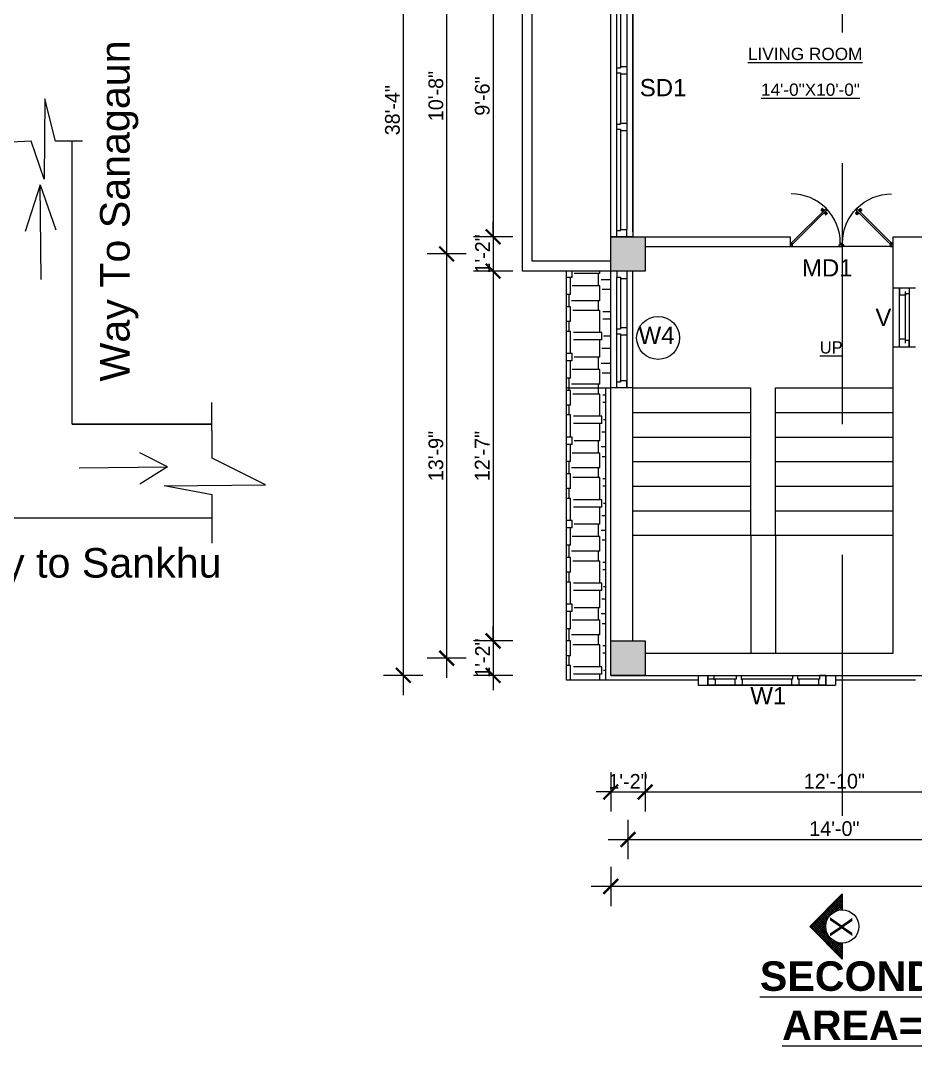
# Model space of a CAD drawing. Header units: inches. Extents: x -2812 to 9774, y -15726 to -746.
# Drawn here: x 3159.6 to 3523.9, y -8785.3 to -8367 of the extents above; entities that cross this region are included whole.
import ezdxf

# ---------------------------------------------------------------- set-up
doc = ezdxf.new("R2010")
doc.units = ezdxf.units.IN
doc.header["$LTSCALE"] = 17
doc.header["$MEASUREMENT"] = 0
doc.linetypes.add('21_FP_00$0$HIDDEN', pattern=[0.375, 0.25, -0.125])
doc.linetypes.add('PHANTOM2', pattern=[1.25, 0.625, -0.125, 0.125, -0.125, 0.125, -0.125])
doc.layers.add('A-Sect-Iden', color=111, linetype='Continuous')
doc.layers.add('RIVER', color=140, linetype='Continuous')
for name, color, linetype, lineweight in [('aa_section_line', 2, 'PHANTOM2', 13), ('DIMENSION', 142, 'Continuous', 13), ('door', 202, 'Continuous', 5), ('DOOR & WIN', 1, 'Continuous', 25), ('OUTLINE', 1, 'Continuous', 25), ('PUERTAS', 7, 'Continuous', 9), ('TEXT', 231, 'Continuous', 20), ('Text 0.200', 122, 'Continuous', 20), ('WINDOW FRAME PLAN', 162, 'Continuous', 18)]:
    doc.layers.add(name, color=color, linetype=linetype, lineweight=lineweight)
doc.styles.add('ARCHITECTURE', font='stylu.ttf')
doc.styles.add('DIMTEXT', font='arial.ttf', dxfattribs={"height": 6})
doc.styles.add('HEADING', font='swissel.ttf')
doc.dimstyles.new('8 SCALE', dxfattribs={"dimscale": 0, "dimtxt": 6, "dimasz": 6, "dimexe": 8, "dimexo": 8, "dimgap": 1.25, "dimtad": 1, "dimdec": 0, "dimzin": 3, "dimdsep": 46, "dimlunit": 4, "dimtxsty": 'ARCHITECTURE', "dimblk": 'ARCHTICK', "dimcen": 8, "dimdle": 8, "dimclrd": 5, "dimclre": 5, "dimclrt": 7, "dimadec": 0, "dimazin": 0, "dimtfac": 0.75, "dimtdec": 0, "dimtix": 1, "dimtmove": 2, "dimatfit": 3, "dimldrblk": 'ARCHTICK', "dimfxl": 8, "dimfxlon": 1, "dimtolj": 1, "dimtzin": 0, "dimlwd": -1, "dimlwe": -1, "dimarcsym": 0})
pattern_1 = [(90, (-5496.587, -7503.508), (-12, 25.5), [6, -5, 7, -3, 9, -4]), (90, (-5497.087, -7497.508), (-12, 25.5), [5, -19, 4, -6]), (90, (-5495.837, -7485.508), (-12, 25.5), [3, -31]), (180, (-5496.587, -7503.5084), (-12, -8.5), [11.5, -36.5]), (180, (-5496.587, -7497.5084), (-12, -8.5), [11.25, -36.75]), (180, (-5496.587, -7492.5084), (-12, -8.5), [10.5, -37.5]), (180, (-5495.837, -7485.5084), (-12, -8.5), [11.5, -36.5]), (180, (-5495.837, -7482.5084), (-12, -8.5), [11.5, -36.5]), (180, (-5496.587, -7473.5084), (-12, -8.5), [11, -37])]

# ---------------------------------------------------------------- blocks, each defined once
blk = doc.blocks.new('2ft6in')
at = {"layer": 'PUERTAS', "color": 2}
for p, q in [((0.84, 2.1), (21.02, 22.28)), ((21.71, 21.6), (1.47, 1.37)), ((18.33, 21.76), (18.31, 21.77)), ((21.71, 21.6), (21.02, 22.28)), ((21.18, 18.9), (21.2, 18.89)), ((0, 2), (0, 0)), ((0.6, 2), (0, 2)), ((1.33, 0), (0, 0)), ((0.6, 1.26), (0.6, 2.04)), ((0.67, 1.26), (0.6, 1.26)), ((0.67, 1.26), (0.67, 2.01)), ((0.67, 1), (0.67, 1.26)), ((1.33, 1), (0.67, 1)), ((1.31, 1.53), (0.79, 2.06)), ((1.36, 1.58), (0.81, 2.12)), ((1.36, 1.58), (1.31, 1.53)), ((1.47, 1.37), (1.31, 1.53)), ((1.33, 0), (1.33, 1)), ((28.67, 0), (28.67, 1)), ((28.67, 1), (29.33, 1)), ((28.67, 0), (30, 0)), ((29.33, 1), (29.33, 2)), ((29.33, 2), (30, 2)), ((30, 0), (30, 2))]:
    blk.add_line(p, q, dxfattribs=at)
at = {"layer": 'PUERTAS', "color": 8}
for p, q in [((18.81, 20.78), (18.04, 21.4)), ((18.86, 20.83), (18.08, 21.46)), ((18.95, 20.92), (18.2, 21.58)), ((18.44, 21.9), (18.31, 21.77)), ((19.07, 21.03), (18.34, 21.72)), ((18.44, 21.9), (18.56, 22.02)), ((18.58, 22.01), (18.56, 22.02)), ((19.3, 21.26), (18.61, 22)), ((19.42, 21.38), (18.75, 22.14)), ((19.51, 21.48), (18.88, 22.26)), ((18.91, 20.27), (19.19, 20.69)), ((19.55, 21.53), (18.93, 22.3)), ((19.13, 20.8), (19.03, 20.9)), ((19.15, 20.82), (19.05, 20.92)), ((19.09, 20.44), (19.25, 20.76)), ((19.19, 20.87), (19.1, 20.96)), ((19.25, 20.93), (19.16, 21.02)), ((19.28, 20.63), (19.32, 20.83)), ((19.4, 21.08), (19.31, 21.17)), ((19.47, 21.15), (19.38, 21.24)), ((19.43, 20.78), (19.4, 20.9)), ((19.51, 21.19), (19.42, 21.28)), ((19.55, 20.91), (19.43, 20.94)), ((19.53, 21.21), (19.44, 21.3)), ((19.7, 21.06), (19.51, 21.01)), ((19.89, 21.24), (19.58, 21.08)), ((20.07, 21.42), (19.64, 21.15)), ((19.69, 19.49), (20.12, 19.76)), ((19.87, 19.67), (20.18, 19.83)), ((20.06, 19.85), (20.25, 19.9)), ((20.21, 20), (20.33, 19.97)), ((20.21, 19.38), (20.83, 18.61)), ((20.23, 19.7), (20.32, 19.61)), ((20.25, 19.72), (20.34, 19.63)), ((20.25, 19.43), (20.88, 18.65)), ((20.29, 19.76), (20.38, 19.67)), ((20.33, 20.13), (20.36, 20.01)), ((20.34, 19.53), (21, 18.77)), ((20.36, 19.83), (20.45, 19.74)), ((20.48, 20.28), (20.44, 20.08)), ((20.46, 19.64), (21.14, 18.91)), ((20.5, 19.98), (20.6, 19.89)), ((20.67, 20.47), (20.51, 20.15)), ((20.85, 20.64), (20.57, 20.22)), ((20.57, 20.04), (20.66, 19.95)), ((20.61, 20.09), (20.7, 19.99)), ((20.63, 20.11), (20.72, 20.01)), ((20.69, 19.87), (21.42, 19.19)), ((20.81, 19.99), (21.56, 19.33)), ((20.9, 20.08), (21.68, 19.45)), ((20.95, 20.13), (21.72, 19.51)), ((21.32, 19.01), (21.2, 18.89)), ((21.32, 19.01), (21.44, 19.14)), ((21.43, 19.15), (21.44, 19.14)), ((0, 0), (30, 0))]:
    blk.add_line(p, q, dxfattribs=at)
at = {"layer": 'PUERTAS', "color": 1}
for p, q in [((18.06, 21.44), (18.48, 21.86)), ((18.74, 20.79), (18.06, 21.34)), ((18.08, 21.51), (18.45, 21.88)), ((18.11, 21.49), (18.08, 21.51)), ((18.82, 22.25), (18.45, 21.88)), ((18.9, 22.28), (18.48, 21.86)), ((18.84, 22.23), (18.82, 22.25)), ((18.83, 20.8), (19.18, 21.15)), ((18.84, 20.21), (19.1, 20.6)), ((18.85, 20.11), (18.84, 20.12)), ((18.92, 20.89), (18.93, 20.88)), ((19.54, 21.59), (18.99, 22.27)), ((19.02, 20.88), (19.24, 21.1)), ((19.12, 20.8), (19.03, 20.89)), ((19.1, 20.7), (19.11, 20.69)), ((19.1, 20.6), (19.1, 20.6)), ((19.11, 20.79), (19.33, 21.01)), ((19.54, 21.5), (19.18, 21.15)), ((19.45, 21.31), (19.24, 21.1)), ((19.55, 21.22), (19.33, 21.01)), ((19.45, 21.41), (19.45, 21.41)), ((19.54, 21.22), (19.45, 21.31)), ((19.53, 19.43), (19.54, 19.42)), ((19.64, 21.23), (19.64, 21.23)), ((19.64, 19.42), (20.02, 19.67)), ((19.74, 21.24), (19.73, 21.23)), ((20.12, 21.49), (19.74, 21.24)), ((20.02, 19.67), (20.03, 19.68)), ((20.12, 19.68), (20.12, 19.68)), ((20.21, 19.69), (20.43, 19.9)), ((20.22, 21.48), (20.22, 21.49)), ((20.22, 19.41), (20.57, 19.76)), ((20.22, 19.69), (20.31, 19.6)), ((20.22, 19.32), (20.76, 18.64)), ((20.31, 19.6), (20.52, 19.81)), ((20.31, 19.5), (20.31, 19.5)), ((20.65, 20.12), (20.43, 19.9)), ((20.74, 20.03), (20.52, 19.81)), ((20.93, 20.11), (20.57, 19.76)), ((20.64, 20.11), (20.73, 20.02)), ((20.66, 20.31), (20.65, 20.31)), ((20.65, 20.21), (20.65, 20.22)), ((20.91, 20.7), (20.66, 20.31)), ((20.84, 20.02), (20.83, 20.03)), ((20.86, 18.63), (21.28, 19.05)), ((20.91, 20.8), (20.91, 20.79)), ((20.91, 18.68), (20.94, 18.66)), ((20.94, 18.66), (21.31, 19.03)), ((21.02, 20.12), (21.7, 19.57)), ((21.7, 19.47), (21.28, 19.05)), ((21.67, 19.4), (21.31, 19.03)), ((21.65, 19.42), (21.67, 19.4))]:
    blk.add_line(p, q, dxfattribs=at)
at = {"layer": 'PUERTAS', "color": 2}
for radius in [0.129, 0.0627]:
    blk.add_circle((0.68, 2.14), radius, dxfattribs=at)
at = {"layer": 'PUERTAS', "color": 8}
blk.add_arc((0.68, 2.14), 28.65, 359.72845, 90.03333, dxfattribs=at)
at = {"layer": 'PUERTAS', "color": 1}
for centre, start, end in [((18.78, 20.84), 231.07637, 315), ((18.89, 20.16), 135, 225), ((18.94, 22.23), 38.92363, 135), ((18.97, 20.93), 225, 315), ((19.16, 20.74), 135, 219.74275), ((19.06, 20.65), 315, 39.74275), ((19.4, 21.36), 315, 45), ((19.49, 21.55), 315, 38.92363), ((19.59, 19.47), 225, 315), ((19.6, 21.18), 50.25725, 135), ((19.68, 21.28), 230.25725, 315), ((20.07, 19.63), 50.25725, 135), ((20.17, 21.44), 45, 135), ((20.16, 19.73), 230.25725, 315), ((20.27, 19.36), 135, 218.92363), ((20.35, 19.55), 135, 225), ((20.7, 20.26), 135, 219.74275), ((20.6, 20.17), 315, 39.74275), ((20.78, 19.98), 45, 135), ((20.82, 18.68), 218.92363, 315), ((20.87, 20.75), 315, 45), ((20.98, 20.07), 51.07637, 135), ((21.65, 19.52), 315, 51.07637)]:
    blk.add_arc(centre, 0.0667, start, end, dxfattribs=at)
blk = doc.blocks.new('*U2796')
at = {"color": 3, "xscale": -1}
blk.add_blockref('2ft6in', (42, 0), dxfattribs=at)
blk = doc.blocks.new('MAIN DLOOR')
at = {"layer": 'door', "color": 3, "yscale": 0.7999999999374268, "zscale": 0.7999999998966563, "rotation": 180}
for p, xscale in [((11264.75, 306.61), 0.7999999999592546), ((11245.55, 306.61), -0.7999999999592546)]:
    blk.add_blockref('*U2796', p, dxfattribs=dict(at, xscale=xscale))
blk = doc.blocks.new('FDFDFDF')
at = {"layer": 'DOOR & WIN'}
for p, q in [((-13510.5, -2586), (-13510.5, -2577)), ((-13510.5, -2586), (-13510.5, -2577)), ((-13486.5, -2586), (-13486.5, -2577))]:
    blk.add_line(p, q, dxfattribs=at)
at = {"layer": 'WINDOW FRAME PLAN'}
for p, q in [((-13510.5, -2579.5), (-13486.5, -2579.5)), ((-13510.5, -2579.5), (-13508, -2579.5)), ((-13488, -2581), (-13509, -2581)), ((-13508, -2579.5), (-13508, -2581)), ((-13508, -2581), (-13507.5, -2581)), ((-13507.5, -2581), (-13507.5, -2583.5)), ((-13489.5, -2581), (-13489.5, -2583.5)), ((-13489, -2581), (-13489.5, -2581)), ((-13486.5, -2579.5), (-13489, -2579.5)), ((-13489, -2579.5), (-13489, -2581)), ((-13486.5, -2583.5), (-13510.5, -2583.5)), ((-13510.5, -2583.5), (-13507.5, -2583.5)), ((-13486.5, -2583.5), (-13489.5, -2583.5))]:
    blk.add_line(p, q, dxfattribs=at)
blk = doc.blocks.new('_ArchTick')
at = {"color": 0, "linetype": 'ByBlock', "const_width": 0.15}
blk.add_lwpolyline([(-0.5, -0.5), (0.5, 0.5)], dxfattribs=at)
blk = doc.blocks.new('*D3119')
at = {"layer": 'Defpoints', "color": 0, "transparency": 16777216}
for p in [(3399.87, -8340.48), (3351.97, -8454.96), (3399.87, -8454.96)]:
    blk.add_point(p, dxfattribs=at)
at = {"layer": 'OUTLINE', "color": 5, "transparency": 16777216}
for p, q in [((3351.97, -8332.48), (3351.97, -8462.96)), ((3359.97, -8340.48), (3343.97, -8340.48)), ((3359.97, -8454.96), (3343.97, -8454.96))]:
    blk.add_line(p, q, dxfattribs=at)
at = {"layer": 'OUTLINE', "color": 5, "transparency": 16777216, "xscale": 6, "yscale": 6, "zscale": 6}
for p, rotation in [((3351.97, -8340.48), 90), ((3351.97, -8454.96), 270)]:
    blk.add_blockref('_ArchTick', p, dxfattribs=dict(at, rotation=rotation))
at = {"layer": 'OUTLINE', "color": 7, "transparency": 16777216, "insert": (3347.61, -8397.72), "char_height": 6, "attachment_point": 5, "rotation": 90, "style": 'ARCHITECTURE'}
blk.add_mtext('\\A1;9\'-6"', dxfattribs=at)
blk = doc.blocks.new('*D3120')
at = {"layer": 'Defpoints', "color": 0, "transparency": 16777216}
for p in [(3399.87, -8454.96), (3351.97, -8468.96), (3399.87, -8468.96)]:
    blk.add_point(p, dxfattribs=at)
at = {"layer": 'OUTLINE', "color": 5, "transparency": 16777216}
for p, q in [((3351.97, -8454.96), (3351.97, -8448.96)), ((3359.97, -8454.96), (3343.97, -8454.96)), ((3351.97, -8454.96), (3351.97, -8468.96)), ((3359.97, -8468.96), (3343.97, -8468.96)), ((3351.97, -8468.96), (3351.97, -8474.96))]:
    blk.add_line(p, q, dxfattribs=at)
at = {"layer": 'OUTLINE', "color": 5, "transparency": 16777216, "xscale": 6, "yscale": 6, "zscale": 6}
for p, rotation in [((3351.97, -8454.96), 270), ((3351.97, -8468.96), 90)]:
    blk.add_blockref('_ArchTick', p, dxfattribs=dict(at, rotation=rotation))
at = {"layer": 'OUTLINE', "color": 7, "transparency": 16777216, "insert": (3347.66, -8461.96), "char_height": 6, "attachment_point": 5, "rotation": 90, "style": 'ARCHITECTURE'}
blk.add_mtext('\\A1;1\'-2"', dxfattribs=at)
blk = doc.blocks.new('*D3121')
at = {"layer": 'Defpoints', "color": 0, "transparency": 16777216}
for p in [(3399.87, -8468.96), (3351.97, -8619.48), (3399.87, -8619.48)]:
    blk.add_point(p, dxfattribs=at)
at = {"layer": 'OUTLINE', "color": 5, "transparency": 16777216}
for p, q in [((3351.97, -8460.96), (3351.97, -8627.48)), ((3359.97, -8468.96), (3343.97, -8468.96)), ((3359.97, -8619.48), (3343.97, -8619.48))]:
    blk.add_line(p, q, dxfattribs=at)
at = {"layer": 'OUTLINE', "color": 5, "transparency": 16777216, "xscale": 6, "yscale": 6, "zscale": 6}
for p, rotation in [((3351.97, -8468.96), 90), ((3351.97, -8619.48), 270)]:
    blk.add_blockref('_ArchTick', p, dxfattribs=dict(at, rotation=rotation))
at = {"layer": 'OUTLINE', "color": 7, "transparency": 16777216, "insert": (3347.51, -8544.22), "char_height": 6, "attachment_point": 5, "rotation": 90, "style": 'ARCHITECTURE'}
blk.add_mtext('\\A1;12\'-7"', dxfattribs=at)
blk = doc.blocks.new('*D3122')
at = {"layer": 'Defpoints', "color": 0, "transparency": 16777216}
for p in [(3399.87, -8619.48), (3351.97, -8633.48), (3399.87, -8633.48)]:
    blk.add_point(p, dxfattribs=at)
at = {"layer": 'OUTLINE', "color": 5, "transparency": 16777216}
for p, q in [((3351.97, -8619.48), (3351.97, -8613.48)), ((3359.97, -8619.48), (3343.97, -8619.48)), ((3351.97, -8619.48), (3351.97, -8633.48)), ((3359.97, -8633.48), (3343.97, -8633.48)), ((3351.97, -8633.48), (3351.97, -8639.48))]:
    blk.add_line(p, q, dxfattribs=at)
at = {"layer": 'OUTLINE', "color": 5, "transparency": 16777216, "xscale": 6, "yscale": 6, "zscale": 6}
for p, rotation in [((3351.97, -8619.48), 270), ((3351.97, -8633.48), 90)]:
    blk.add_blockref('_ArchTick', p, dxfattribs=dict(at, rotation=rotation))
at = {"layer": 'OUTLINE', "color": 7, "transparency": 16777216, "insert": (3347.66, -8626.48), "char_height": 6, "attachment_point": 5, "rotation": 90, "style": 'ARCHITECTURE'}
blk.add_mtext('\\A1;1\'-2"', dxfattribs=at)
blk = doc.blocks.new('*D3123')
at = {"layer": 'Defpoints', "color": 0, "transparency": 16777216}
for p in [(3333.07, -8461.96), (3406.87, -8461.96), (3406.87, -8626.48)]:
    blk.add_point(p, dxfattribs=at)
at = {"layer": 'OUTLINE', "color": 5, "transparency": 16777216}
for p, q in [((3333.07, -8634.48), (3333.07, -8453.96)), ((3341.07, -8461.96), (3325.07, -8461.96)), ((3341.07, -8626.48), (3325.07, -8626.48))]:
    blk.add_line(p, q, dxfattribs=at)
at = {"layer": 'OUTLINE', "color": 5, "transparency": 16777216, "xscale": 6, "yscale": 6, "zscale": 6}
for p, rotation in [((3333.07, -8461.96), 90), ((3333.07, -8626.48), 270)]:
    blk.add_blockref('_ArchTick', p, dxfattribs=dict(at, rotation=rotation))
at = {"layer": 'OUTLINE', "color": 7, "transparency": 16777216, "insert": (3328.71, -8544.22), "char_height": 6, "attachment_point": 5, "rotation": 90, "style": 'ARCHITECTURE'}
blk.add_mtext('\\A1;13\'-9"', dxfattribs=at)
blk = doc.blocks.new('*D3124')
at = {"layer": 'Defpoints', "color": 0, "transparency": 16777216}
for p in [(3333.07, -8333.48), (3406.87, -8333.48), (3406.87, -8461.96)]:
    blk.add_point(p, dxfattribs=at)
at = {"layer": 'OUTLINE', "color": 5, "transparency": 16777216}
for p, q in [((3333.07, -8469.96), (3333.07, -8325.48)), ((3341.07, -8333.48), (3325.07, -8333.48)), ((3341.07, -8461.96), (3325.07, -8461.96))]:
    blk.add_line(p, q, dxfattribs=at)
at = {"layer": 'OUTLINE', "color": 5, "transparency": 16777216, "xscale": 6, "yscale": 6, "zscale": 6}
for p, rotation in [((3333.07, -8333.48), 90), ((3333.07, -8461.96), 270)]:
    blk.add_blockref('_ArchTick', p, dxfattribs=dict(at, rotation=rotation))
at = {"layer": 'OUTLINE', "color": 7, "transparency": 16777216, "insert": (3328.7, -8397.72), "char_height": 6, "attachment_point": 5, "rotation": 90, "style": 'ARCHITECTURE'}
blk.add_mtext('\\A1;10\'-8"', dxfattribs=at)
blk = doc.blocks.new('*D3126')
at = {"layer": 'Defpoints', "color": 0, "transparency": 16777216}
for p in [(3399.87, -8173.48), (3315.4, -8633.48), (3399.87, -8633.48)]:
    blk.add_point(p, dxfattribs=at)
at = {"layer": 'OUTLINE', "color": 5, "transparency": 16777216}
for p, q in [((3315.4, -8165.48), (3315.4, -8641.48)), ((3323.4, -8173.48), (3307.4, -8173.48)), ((3323.4, -8633.48), (3307.4, -8633.48))]:
    blk.add_line(p, q, dxfattribs=at)
at = {"layer": 'OUTLINE', "color": 5, "transparency": 16777216, "xscale": 6, "yscale": 6, "zscale": 6}
for p, rotation in [((3315.4, -8173.48), 90), ((3315.4, -8633.48), 270)]:
    blk.add_blockref('_ArchTick', p, dxfattribs=dict(at, rotation=rotation))
at = {"layer": 'OUTLINE', "color": 7, "transparency": 16777216, "insert": (3311.02, -8403.48), "char_height": 6, "attachment_point": 5, "rotation": 90, "style": 'ARCHITECTURE'}
blk.add_mtext('\\A1;38\'-4"', dxfattribs=at)
blk = doc.blocks.new('*D3127')
at = {"layer": 'Defpoints', "color": 0, "transparency": 16777216}
for p in [(3399.87, -8633.48), (3413.87, -8633.48), (3413.87, -8680.95)]:
    blk.add_point(p, dxfattribs=at)
at = {"layer": 'OUTLINE', "color": 5, "transparency": 16777216}
for p, q in [((3399.87, -8672.95), (3399.87, -8688.95)), ((3413.87, -8672.95), (3413.87, -8688.95)), ((3399.87, -8680.95), (3393.87, -8680.95)), ((3399.87, -8680.95), (3413.87, -8680.95)), ((3413.87, -8680.95), (3419.87, -8680.95))]:
    blk.add_line(p, q, dxfattribs=at)
at = {"layer": 'OUTLINE', "color": 5, "transparency": 16777216, "xscale": 6, "yscale": 6, "zscale": 6}
blk.add_blockref('_ArchTick', (3399.87, -8680.95), dxfattribs=at)
at = {"layer": 'OUTLINE', "color": 5, "transparency": 16777216, "xscale": 6, "yscale": 6, "zscale": 6, "rotation": 180}
blk.add_blockref('_ArchTick', (3413.87, -8680.95), dxfattribs=at)
at = {"layer": 'OUTLINE', "color": 7, "transparency": 16777216, "insert": (3406.87, -8676.64), "char_height": 6, "attachment_point": 5, "style": 'ARCHITECTURE'}
blk.add_mtext('\\A1;1\'-2"', dxfattribs=at)
blk = doc.blocks.new('*D3128')
at = {"layer": 'Defpoints', "color": 0, "transparency": 16777216}
for p in [(3413.87, -8633.48), (3567.87, -8633.48), (3567.87, -8680.95)]:
    blk.add_point(p, dxfattribs=at)
at = {"layer": 'OUTLINE', "color": 5, "transparency": 16777216}
for p, q in [((3413.87, -8672.95), (3413.87, -8688.95)), ((3567.87, -8672.95), (3567.87, -8688.95)), ((3405.87, -8680.95), (3575.87, -8680.95))]:
    blk.add_line(p, q, dxfattribs=at)
at = {"layer": 'OUTLINE', "color": 5, "transparency": 16777216, "xscale": 6, "yscale": 6, "zscale": 6, "rotation": 180}
blk.add_blockref('_ArchTick', (3413.87, -8680.95), dxfattribs=at)
at = {"layer": 'OUTLINE', "color": 5, "transparency": 16777216, "xscale": 6, "yscale": 6, "zscale": 6}
blk.add_blockref('_ArchTick', (3567.87, -8680.95), dxfattribs=at)
at = {"layer": 'OUTLINE', "color": 7, "transparency": 16777216, "insert": (3490.87, -8676.59), "char_height": 6, "attachment_point": 5, "style": 'ARCHITECTURE'}
blk.add_mtext('\\A1;12\'-10"', dxfattribs=at)
blk = doc.blocks.new('*D3132')
at = {"layer": 'Defpoints', "color": 0, "transparency": 16777216}
for p in [(3406.87, -8626.48), (3574.87, -8626.48), (3574.87, -8700.3)]:
    blk.add_point(p, dxfattribs=at)
at = {"layer": 'OUTLINE', "color": 5, "transparency": 16777216}
for p, q in [((3406.87, -8692.3), (3406.87, -8708.3)), ((3574.87, -8692.3), (3574.87, -8708.3)), ((3398.87, -8700.3), (3582.87, -8700.3))]:
    blk.add_line(p, q, dxfattribs=at)
at = {"layer": 'OUTLINE', "color": 5, "transparency": 16777216, "xscale": 6, "yscale": 6, "zscale": 6, "rotation": 180}
blk.add_blockref('_ArchTick', (3406.87, -8700.3), dxfattribs=at)
at = {"layer": 'OUTLINE', "color": 5, "transparency": 16777216, "xscale": 6, "yscale": 6, "zscale": 6}
blk.add_blockref('_ArchTick', (3574.87, -8700.3), dxfattribs=at)
at = {"layer": 'OUTLINE', "color": 7, "transparency": 16777216, "insert": (3490.87, -8695.89), "char_height": 6, "attachment_point": 5, "style": 'ARCHITECTURE'}
blk.add_mtext('\\A1;14\'-0"', dxfattribs=at)
blk = doc.blocks.new('*D3134')
at = {"layer": 'Defpoints', "color": 0, "transparency": 16777216}
for p in [(3399.87, -8633.48), (3710.33, -8633.48), (3399.87, -8719.38)]:
    blk.add_point(p, dxfattribs=at)
at = {"layer": 'OUTLINE', "color": 5, "transparency": 16777216}
for p, q in [((3399.87, -8711.38), (3399.87, -8727.38)), ((3710.33, -8711.38), (3710.33, -8727.38)), ((3718.33, -8719.38), (3391.87, -8719.38))]:
    blk.add_line(p, q, dxfattribs=at)
at = {"layer": 'OUTLINE', "color": 5, "transparency": 16777216, "xscale": 6, "yscale": 6, "zscale": 6, "rotation": 180}
blk.add_blockref('_ArchTick', (3399.87, -8719.38), dxfattribs=at)
at = {"layer": 'OUTLINE', "color": 5, "transparency": 16777216, "xscale": 6, "yscale": 6, "zscale": 6}
blk.add_blockref('_ArchTick', (3710.33, -8719.38), dxfattribs=at)
at = {"layer": 'OUTLINE', "color": 7, "transparency": 16777216, "insert": (3555.1, -8714.98), "char_height": 6, "attachment_point": 5, "style": 'ARCHITECTURE'}
blk.add_mtext('\\A1;25\'-10"', dxfattribs=at)

msp = doc.modelspace()

# ---------------------------------------------------------------- hatches: boundary and pattern name
at = {"layer": 'A-Sect-Iden', "ltscale": 0.5}
h = msp.add_hatch(dxfattribs=at)
h.set_pattern_fill('ANSI37', color=2, scale=5, style=0)
h.set_pattern_definition([(45, (-22354.9889, -14917.2024), (-0.441941738, 0.441941738), []), (135, (-22354.9889, -14917.2024), (-0.441941738, -0.441941738), [])])
h.paths.add_polyline_path([(3494.09, -8742.43), (3494.09, -8748.93), (3480.84, -8735.68), (3494.09, -8722.44), (3494.09, -8728.93, 1)])
at = {"layer": 'DOOR & WIN'}
h = msp.add_hatch(color=256, dxfattribs=at)
h.dxf.hatch_style = 1
h.paths.add_polyline_path([(3413.87, -8454.96), (3399.87, -8454.96), (3399.87, -8468.96), (3413.87, -8468.96)])
h = msp.add_hatch(color=256, dxfattribs=at)
h.dxf.hatch_style = 1
h.paths.add_polyline_path([(3413.87, -8619.48), (3399.87, -8619.48), (3399.87, -8633.48), (3413.87, -8633.48)])
at = {"layer": 'OUTLINE'}
h = msp.add_hatch(dxfattribs=at)
h.set_pattern_fill('AR-RSHKE', color=8, angle=90)
h.set_pattern_definition(pattern_1)
h.paths.add_polyline_path([(3381.87, -8516.48), (3399.87, -8516.48), (3399.87, -8468.96), (3381.87, -8468.96)])
h = msp.add_hatch(dxfattribs=at)
h.set_pattern_fill('AR-RSHKE', color=8, angle=90)
h.set_pattern_definition(pattern_1)
h.paths.add_polyline_path([(3381.87, -8635.48), (3397.87, -8635.48), (3397.87, -8516.48), (3381.87, -8516.48)])

# ---------------------------------------------------------------- linework, layer by layer
at = {"layer": 'A-Sect-Iden', "ltscale": 0.5}
msp.add_lwpolyline([(3494.09, -8742.43), (3494.09, -8748.93), (3480.84, -8735.68), (3494.09, -8722.44), (3494.09, -8728.93)], dxfattribs=at)
msp.add_circle((3494.09, -8735.68), 6.75, dxfattribs=at)
at = {"layer": 'aa_section_line', "linetype": '21_FP_00$0$HIDDEN', "ltscale": 25}
msp.add_line((3494.1, -8106.28), (3494.09, -8722.85), dxfattribs=at)
at = {"layer": 'DIMENSION', "ltscale": 7}
msp.add_line((3237.62, -8569.46), (2895.49, -8569.46), dxfattribs=at)
at = {"layer": 'DOOR & WIN'}
for p, q in [((3363.87, -8468.96), (3363.87, -8330.48)), ((3367.87, -8464.96), (3367.87, -8334.48)), ((3399.87, -8434.72), (3399.87, -8340.48)), ((3408.87, -8452.96), (3408.87, -8340.48)), ((3408.87, -8362.72), (3408.87, -8434.72)), ((3399.87, -8454.96), (3399.87, -8434.72)), ((3408.87, -8434.72), (3408.87, -8454.96)), ((3408.87, -8454.96), (3399.87, -8454.96)), ((3408.87, -8454.96), (3399.87, -8454.96)), ((3514.87, -8624.48), (3514.87, -8454.96)), ((3514.87, -8454.96), (3537.87, -8454.96)), ((3401.26, -8468.96), (3399.87, -8468.96)), ((3408.87, -8468.96), (3399.87, -8468.96)), ((3399.87, -8633.48), (3399.87, -8516.48)), ((3408.87, -8619.48), (3408.87, -8516.48)), ((3408.87, -8516.48), (3456.87, -8516.48)), ((3456.87, -8576.48), (3456.87, -8516.48)), ((3466.87, -8576.48), (3466.87, -8516.48)), ((3466.87, -8516.48), (3514.87, -8516.48)), ((3408.87, -8526.48), (3456.87, -8526.48)), ((3466.87, -8526.48), (3514.87, -8526.48)), ((3408.87, -8536.48), (3456.87, -8536.48)), ((3466.87, -8536.48), (3514.87, -8536.48)), ((3408.87, -8546.48), (3456.87, -8546.48)), ((3466.87, -8546.48), (3514.87, -8546.48)), ((3408.87, -8556.48), (3456.87, -8556.48)), ((3466.87, -8556.48), (3514.87, -8556.48)), ((3408.87, -8566.48), (3456.87, -8566.48)), ((3466.87, -8566.48), (3514.87, -8566.48)), ((3408.87, -8576.48), (3456.87, -8576.48)), ((3466.87, -8576.48), (3514.87, -8576.48)), ((3413.87, -8624.48), (3514.87, -8624.48)), ((3399.87, -8633.48), (3439.37, -8633.48)), ((3439.37, -8637.48), (3439.37, -8633.48)), ((3439.37, -8637.48), (3439.37, -8633.48)), ((3487.37, -8633.48), (3710.33, -8633.48)), ((3487.37, -8637.48), (3487.37, -8633.48))]:
    msp.add_line(p, q, dxfattribs=at)
msp.add_lwpolyline([(3490.87, -8506.98, 0, 0, 0), (3490.87, -8589.79, 0, 0, 0), (3423.29, -8589.79, 0, 0, 0), (3423.29, -8560.18, 0, 0, 0), (3423.29, -8551.09, 10, 0, 0), (3423.29, -8541.55, 0, 0, 0)], format="xyseb", dxfattribs=at)
at = {"layer": 'OUTLINE'}
for p, q in [((3413.87, -8454.96), (3472.87, -8454.96)), ((3472.87, -8454.96), (3472.87, -8458.96)), ((3413.87, -8458.96), (3472.87, -8458.96)), ((3399.87, -8464.96), (3367.87, -8464.96)), ((3399.87, -8468.96), (3363.87, -8468.96)), ((3381.87, -8635.48), (3381.87, -8468.96)), ((3399.87, -8516.48), (3399.87, -8468.96)), ((3408.87, -8516.48), (3408.87, -8468.96)), ((3514.87, -8475.72), (3523.87, -8475.72)), ((3514.87, -8499.72), (3523.87, -8499.72)), ((3381.87, -8516.48), (3399.87, -8516.48)), ((3397.87, -8635.48), (3397.87, -8516.48)), ((3408.87, -8516.48), (3399.87, -8516.48)), ((3456.87, -8576.48), (3466.87, -8576.48)), ((3456.87, -8576.48), (3456.87, -8624.48)), ((3466.87, -8576.48), (3466.87, -8624.48)), ((3435.37, -8633.48), (3435.37, -8637.48)), ((3439.37, -8637.48), (3439.37, -8633.48)), ((3439.37, -8633.48), (3439.37, -8637.48)), ((3487.37, -8633.48), (3487.37, -8637.48)), ((3487.37, -8633.48), (3487.37, -8637.48)), ((3491.37, -8633.48), (3491.37, -8637.48)), ((3397.87, -8635.48), (3381.87, -8635.48)), ((3435.37, -8635.48), (3397.87, -8635.48)), ((3435.37, -8637.48), (3491.37, -8637.48)), ((3487.37, -8637.48), (3439.37, -8637.48)), ((3523.87, -8635.48), (3491.37, -8635.48))]:
    msp.add_line(p, q, dxfattribs=at)
for points in [[(3399.87, -8454.96), (3413.87, -8454.96), (3413.87, -8468.96), (3399.87, -8468.96)], [(3399.87, -8619.48), (3413.87, -8619.48), (3413.87, -8633.48), (3399.87, -8633.48)]]:
    msp.add_lwpolyline(points, close=True, dxfattribs=at)
at = {"layer": 'RIVER', "color": 1, "linetype": 'Continuous', "ltscale": 10}
for p, q in [((3169.51, -8398.87), (3169.19, -8431.53)), ((3173.81, -8416.08), (3169.51, -8398.87)), ((3163.94, -8416.08), (3146.09, -8417.04)), ((3169.19, -8431.53), (3163.94, -8416.08)), ((3184.81, -8416.08), (3173.81, -8416.08)), ((3180.67, -8531.23), (3180.67, -8416.08)), ((3167.6, -8433.89), (3161.55, -8452.85)), ((3168.01, -8472.39), (3167.6, -8433.89)), ((3167.6, -8433.89), (3173.97, -8452.21)), ((3237.62, -8545.09), (3237.46, -8522.46)), ((3180.67, -8531.23), (3237.52, -8531.23)), ((3237.52, -8531.23), (3180.67, -8531.23)), ((3219.43, -8548.59), (3208.2, -8542.86)), ((3259.28, -8555.92), (3237.62, -8545.09)), ((3183.48, -8548.97), (3219.43, -8548.59)), ((3219.43, -8548.59), (3208.2, -8555.68)), ((3218.02, -8556.4), (3259.28, -8555.92)), ((3237.62, -8560.06), (3218.02, -8556.4)), ((3237.62, -8579.66), (3237.62, -8560.06))]:
    msp.add_line(p, q, dxfattribs=at)
at = {"layer": 'TEXT'}
msp.add_circle((3419.15, -8496.15), 8.75, dxfattribs=at)
at = {"layer": 'WINDOW FRAME PLAN'}
for p, q in [((3402.37, -8452.46), (3402.37, -8342.98)), ((3403.87, -8343.48), (3403.87, -8386.22)), ((3406.37, -8343.48), (3406.37, -8451.96)), ((3402.37, -8386.22), (3403.87, -8386.22)), ((3403.87, -8385.72), (3406.37, -8385.72)), ((3402.37, -8388.22), (3403.87, -8388.22)), ((3403.87, -8388.22), (3403.87, -8388.72)), ((3403.87, -8388.22), (3403.87, -8409.22)), ((3403.87, -8388.72), (3406.37, -8388.72)), ((3402.37, -8409.22), (3403.87, -8409.22)), ((3402.37, -8411.22), (3403.87, -8411.22)), ((3403.87, -8408.72), (3406.37, -8408.72)), ((3403.87, -8409.22), (3403.87, -8408.72)), ((3403.87, -8411.22), (3403.87, -8451.96)), ((3403.87, -8411.72), (3406.37, -8411.72)), ((3402.37, -8454.96), (3402.37, -8452.46)), ((3402.37, -8452.46), (3403.87, -8452.46)), ((3403.87, -8451.96), (3406.37, -8451.96)), ((3403.87, -8452.46), (3403.87, -8451.96)), ((3406.37, -8454.96), (3406.37, -8451.96)), ((3402.37, -8468.96), (3402.37, -8471.46)), ((3406.37, -8468.96), (3406.37, -8471.96)), ((3402.37, -8516.48), (3402.37, -8471.46)), ((3402.37, -8471.46), (3403.87, -8471.46)), ((3403.87, -8471.46), (3403.87, -8471.96)), ((3403.87, -8471.96), (3403.87, -8492.46)), ((3403.87, -8471.96), (3406.37, -8471.96)), ((3406.37, -8471.96), (3406.37, -8516.48)), ((3403.87, -8491.96), (3406.37, -8491.96)), ((3402.37, -8492.46), (3403.87, -8492.46)), ((3402.37, -8494.46), (3403.87, -8494.46)), ((3403.87, -8494.46), (3403.87, -8494.96)), ((3403.87, -8494.46), (3403.87, -8513.98)), ((3403.87, -8494.96), (3406.37, -8494.96)), ((3402.37, -8516.48), (3402.37, -8513.98)), ((3402.37, -8513.98), (3403.87, -8513.98)), ((3403.87, -8513.48), (3406.37, -8513.48)), ((3403.87, -8513.98), (3403.87, -8513.48)), ((3406.37, -8516.48), (3406.37, -8513.48)), ((3439.37, -8633.48), (3487.37, -8633.48)), ((3439.37, -8633.48), (3441.87, -8633.48)), ((3441.87, -8633.48), (3441.87, -8634.98)), ((3450.87, -8633.48), (3450.87, -8634.98)), ((3452.87, -8633.48), (3452.87, -8634.98)), ((3473.87, -8633.48), (3473.87, -8634.98)), ((3475.87, -8633.48), (3475.87, -8634.98)), ((3487.37, -8633.48), (3484.87, -8633.48)), ((3484.87, -8633.48), (3484.87, -8634.98)), ((3450.87, -8634.98), (3439.37, -8634.98)), ((3487.37, -8637.48), (3439.37, -8637.48)), ((3439.37, -8637.48), (3442.37, -8637.48)), ((3441.87, -8634.98), (3442.37, -8634.98)), ((3442.37, -8634.98), (3442.37, -8637.48)), ((3450.37, -8634.98), (3450.37, -8637.48)), ((3452.87, -8634.98), (3453.37, -8634.98)), ((3473.87, -8634.98), (3452.87, -8634.98)), ((3453.37, -8634.98), (3453.37, -8637.48)), ((3473.37, -8634.98), (3473.37, -8637.48)), ((3473.87, -8634.98), (3473.37, -8634.98)), ((3484.87, -8634.98), (3475.87, -8634.98)), ((3476.37, -8634.98), (3476.37, -8637.48)), ((3484.37, -8634.98), (3484.37, -8637.48)), ((3484.87, -8634.98), (3484.37, -8634.98)), ((3487.37, -8637.48), (3484.37, -8637.48))]:
    msp.add_line(p, q, dxfattribs=at)

# ---------------------------------------------------------------- block references
at = {"layer": 'DOOR & WIN', "xscale": 0.8696265757972128, "yscale": 0.8696265757972128, "zscale": 0.8696265757972128, "rotation": 180}
msp.add_blockref('MAIN DLOOR', (13281.52, -8192.32), dxfattribs=at)
at = {"layer": 'OUTLINE', "rotation": 270}
msp.add_blockref('FDFDFDF', (6100.87, -21986.22), dxfattribs=at)

# ---------------------------------------------------------------- texts
at = {"layer": 'A-Sect-Iden', "ltscale": 0.5, "insert": (3493.63, -8735.83), "char_height": 9, "width": 12.25, "attachment_point": 5, "rotation": 269.8551, "style": 'HEADING'}
msp.add_mtext('X', dxfattribs=at)
at = {"layer": 'DOOR & WIN', "char_height": 5, "attachment_point": 5}
for s, insert in [('{\\fArial TUR|b0|i0|c162|p34;\\L\\C7;LIVING ROOM}', (3478.98, -8380.6)), ('{\\fArial TUR|b0|i0|c0|p34;\\L\\C7;14\'-0"X10\'-0"}', (3481.14, -8395.15)), ('{\\L\\C7;UP}', (3489.58, -8500.03))]:
    msp.add_mtext(s, dxfattribs=dict(at, insert=insert))
at = {"layer": 'TEXT', "style": 'DIMTEXT'}
for s, p in [('SD1', (3411.65, -8397.78)), ('MD1', (3477.65, -8471.15)), ('V', (3507.57, -8491.24)), ('W4', (3411.15, -8498.6)), ('W1', (3456.65, -8645.28))]:
    msp.add_text(s, height=7, rotation=360, dxfattribs=at).set_placement(p)
at = {"layer": 'TEXT', "insert": (3553.2, -8749.89), "char_height": 12, "width": 396.2985, "attachment_point": 2}
msp.add_mtext('{\\fArial|b1|i0|c0|p34;\\LSECOND FLOOR PLAN \\PAREA= 878.90 SQ.FT}', dxfattribs=at)
at = {"layer": 'Text 0.200', "ltscale": 10, "insert": (3192.01, -8444.49), "char_height": 12, "width": 219.164, "attachment_point": 2, "rotation": 90}
msp.add_mtext('{\\fArial|b0|i0|c0|p34;Way To Sanagaun}', dxfattribs=at)
at = {"layer": 'Text 0.200', "ltscale": 10, "insert": (3184.61, -8581.7), "char_height": 12, "width": 219.164, "attachment_point": 2}
msp.add_mtext('{\\fArial|b0|i0|c0|p34;Way to Sankhu}', dxfattribs=at)

# ---------------------------------------------------------------- dimensions: what is measured, and where the dimension line sits
at = {"layer": 'OUTLINE'}
for base, p1, p2, picture, middle in [((3315.4, -8633.48), (3399.87, -8173.48), (3399.87, -8633.48), '*D3126', (3311.02, -8403.48)), ((3333.07, -8333.48), (3406.87, -8461.96), (3406.87, -8333.48), '*D3124', (3328.7, -8397.72)), ((3351.97, -8454.96), (3399.87, -8340.48), (3399.87, -8454.96), '*D3119', (3347.61, -8397.72)), ((3351.97, -8468.96), (3399.87, -8454.96), (3399.87, -8468.96), '*D3120', (3347.66, -8461.96)), ((3333.07, -8461.96), (3406.87, -8626.48), (3406.87, -8461.96), '*D3123', (3328.71, -8544.22)), ((3351.97, -8619.48), (3399.87, -8468.96), (3399.87, -8619.48), '*D3121', (3347.51, -8544.22)), ((3351.97, -8633.48), (3399.87, -8619.48), (3399.87, -8633.48), '*D3122', (3347.66, -8626.48))]:
    dim = msp.add_linear_dim(base=base, p1=p1, p2=p2, angle=90, dimstyle='8 SCALE', override={"dimscale": 1}, dxfattribs=at)
    dim.commit()
    dim.dimension.update_dxf_attribs({"geometry": picture, "text_midpoint": middle})
for base, p1, p2, picture, middle in [((3574.87, -8700.3), (3406.87, -8626.48), (3574.87, -8626.48), '*D3132', (3490.87, -8695.89)), ((3399.87, -8719.38), (3710.33, -8633.48), (3399.87, -8633.48), '*D3134', (3555.1, -8714.98)), ((3413.87, -8680.95), (3399.87, -8633.48), (3413.87, -8633.48), '*D3127', (3406.87, -8676.64)), ((3567.87, -8680.95), (3413.87, -8633.48), (3567.87, -8633.48), '*D3128', (3490.87, -8676.59))]:
    dim = msp.add_linear_dim(base=base, p1=p1, p2=p2, dimstyle='8 SCALE', override={"dimscale": 1}, dxfattribs=at)
    dim.commit()
    dim.dimension.update_dxf_attribs({"geometry": picture, "text_midpoint": middle})

doc.saveas('drawing.dxf')
